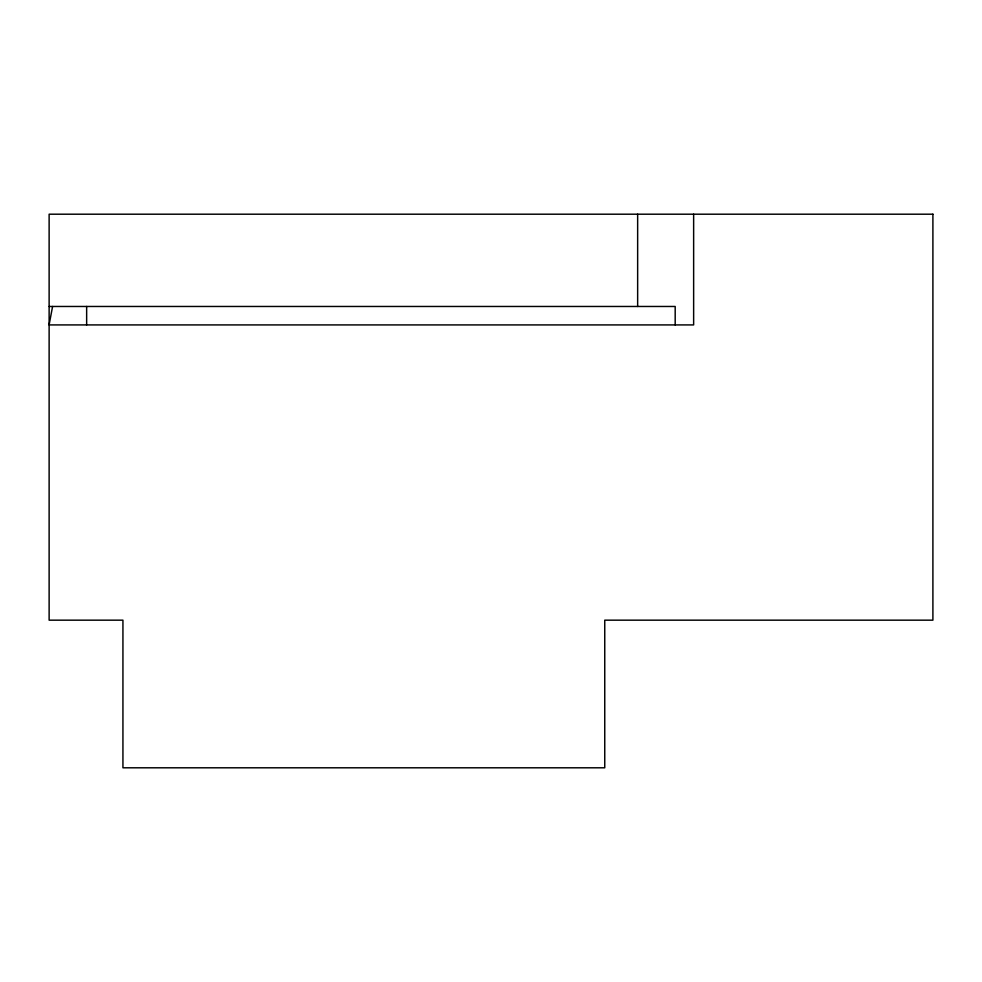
<?xml version="1.0" encoding="UTF-8"?>
<svg xmlns="http://www.w3.org/2000/svg" width="982" height="982" viewBox="0 0 982 982"><rect width="100%" height="100%" fill="white"/><g stroke="black" fill="none" stroke-linecap="round" stroke-linejoin="round"><path stroke-width="1.47" d="M52.586 306.47L49.1 324.919L693.636 324.919L693.636 214.199M49.125 306.47L675.186 306.47L675.186 324.919M637.649 214.199L637.649 306.47M86.649 306.47L86.649 324.919M932.9 214.199L49.125 214.199L49.125 620.17L122.934 620.17L122.934 767.801L604.752 767.801L604.752 620.17L932.9 620.17L932.9 214.199"/></g></svg>
